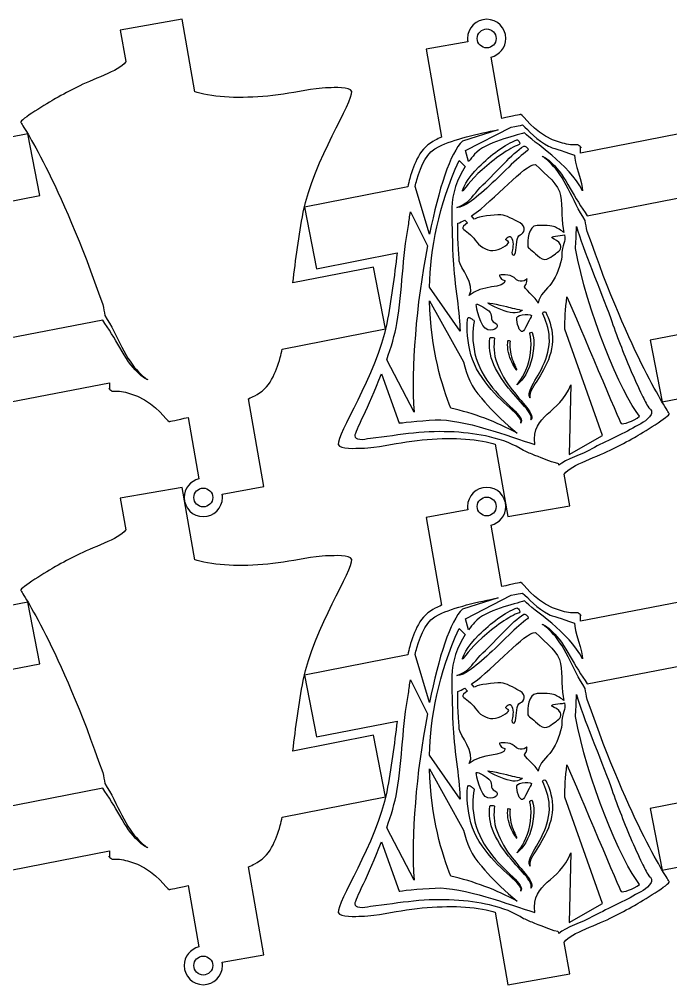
# Model space of a CAD drawing. Extents: x 0 to 3018, y 270 to 1701.
# Drawn here: x 1509 to 2475, y 270 to 1701 of the extents above; entities that cross this region are included whole.
import ezdxf

# ---------------------------------------------------------------- set-up
doc = ezdxf.new("R2010")
doc.units = 0
doc.layers.add('H0106_Printing_Least_6', color=7, linetype='CONTINUOUS')

msp = doc.modelspace()

# ---------------------------------------------------------------- linework, layer by layer
at = {"layer": 'H0106_Printing_Least_6', "color": 7}
for points in [[(1769.263056, 1593.08596), (1750.408056, 1700.644957), (1658.712059, 1684.569958), (1666.895058, 1637.895959)], [(2174.141246, 1667.134758), (2112.018247, 1656.246759), (2134.870247, 1525.879762)], [(2224.532244, 1553.555761), (2208.549245, 1644.739759)], [(2218.902245, 1537.025762), (2166.262246, 1520.124762)], [(2175.169246, 1489.704763), (2170.391246, 1506.022762), (2238.378244, 1540.819761)], [(1385.297265, 1409.327765), (1539.513262, 1439.381764), (1521.703262, 1530.756762), (1375.427266, 1502.251762), (1375.420266, 1507.188762), (1375.481266, 1510.270762), (1375.511266, 1511.027762), (1375.515266, 1511.118762), (1375.515266, 1511.167762)], [(2351.097241, 1409.327765), (2505.312237, 1439.381764), (2487.503238, 1530.756762), (2341.227241, 1502.251762), (2341.220241, 1507.188762), (2341.281241, 1510.270762), (2341.311241, 1511.027762), (2341.315241, 1511.118762), (2341.315241, 1511.167762)], [(2337.431242, 1514.896762), (2337.245242, 1514.881762), (2336.878242, 1514.851762), (2335.394242, 1514.726762)], [(2161.007246, 1491.294763), (2170.296246, 1482.526763)], [(2084.901248, 1452.291764), (1931.756252, 1422.446764), (1949.565251, 1331.067767), (2069.354248, 1354.416766)], [(2117.400247, 1382.054765), (2095.905248, 1452.882764)], [(2088.854248, 1415.408765), (2114.173247, 1364.914766)], [(2169.591246, 1402.977765), (2173.735246, 1398.833765)], [(2183.413245, 1404.334765), (2179.647246, 1409.258765)], [(1898.925053, 1212.00997), (2052.070049, 1241.854969), (2034.261049, 1333.233967), (1914.472052, 1309.885967)], [(2162.512246, 1238.534769), (2117.317247, 1303.926767)], [(2117.298247, 1283.542768), (2167.816246, 1192.85277)], [(1632.729059, 1254.974969), (1478.514063, 1224.920969), (1496.323063, 1133.545972), (1642.599059, 1162.050971), (1642.606059, 1157.113971), (1642.546059, 1154.031971), (1642.515059, 1153.274971), (1642.511059, 1153.183971), (1642.511059, 1153.134971)], [(2598.529035, 1254.974969), (2444.314039, 1224.920969), (2462.123038, 1133.545972), (2608.399035, 1162.050971), (2608.406035, 1157.113971), (2608.346035, 1154.031971), (2608.315035, 1153.274971), (2608.311035, 1153.183971), (2608.311035, 1153.134971)], [(2326.727242, 1159.161771), (2324.509242, 1055.622774), (2373.821241, 1083.964773), (2317.896242, 1241.558769)], [(2094.222248, 1118.428772), (2053.691249, 1195.96577)], [(2045.869249, 1175.424771), (2072.074248, 1102.329772)], [(1646.396059, 1149.404971), (1646.581059, 1149.420971), (1646.949059, 1149.450971), (1648.433059, 1149.575971)], [(1809.685055, 997.166975), (1871.808053, 1008.054975), (1848.956054, 1138.421972)], [(2203.751245, 1128.343772), (2203.753245, 1128.339772)], [(1759.294056, 1110.746972), (1775.277056, 1019.562975)], [(2214.564245, 1071.216773), (2233.418244, 963.656776), (2325.114242, 979.732776), (2316.931242, 1026.405774)], [(2308.896242, 1039.666774), (2308.720242, 1040.673774)], [(1769.263056, 899.435778), (1750.408056, 1006.994775), (1658.712059, 990.919775), (1666.895058, 944.245776)], [(2174.141246, 973.484476), (2112.018247, 962.596476), (2134.870247, 832.229479)], [(2224.532244, 859.905479), (2208.549245, 951.089476)], [(2175.169246, 796.05448), (2170.391246, 812.37248), (2238.378244, 847.169479)], [(1385.297265, 715.676482), (1539.513262, 745.731481), (1521.703262, 837.106479), (1375.427266, 808.60148), (1375.420266, 813.53848), (1375.481266, 816.62048), (1375.511266, 817.37748), (1375.515266, 817.46848), (1375.515266, 817.51748)], [(2218.902245, 843.375479), (2166.262246, 826.475479)], [(2351.097241, 715.676482), (2505.312237, 745.731481), (2487.503238, 837.106479), (2341.227241, 808.60148), (2341.220241, 813.53848), (2341.281241, 816.62048), (2341.311241, 817.37748), (2341.315241, 817.46848), (2341.315241, 817.51748)], [(2337.431242, 821.246479), (2337.245242, 821.231479), (2336.878242, 821.201479), (2335.394242, 821.076479)], [(2161.007246, 797.64448), (2170.296246, 788.87648)], [(2084.901248, 758.641481), (1931.756252, 728.796482), (1949.565251, 637.418484), (2069.354248, 660.766483)], [(2117.400247, 688.404483), (2095.905248, 759.232481)], [(2088.854248, 721.758482), (2114.173247, 671.264483)], [(2183.413245, 710.684482), (2179.647246, 715.608482)], [(2169.591246, 709.327482), (2173.735246, 705.183482)], [(1898.925053, 518.359787), (2052.070049, 548.205786), (2034.261049, 639.583784), (1914.472052, 616.235785)], [(2162.512246, 544.884486), (2117.317247, 610.276485)], [(2117.298247, 589.892485), (2167.816246, 499.202488)], [(1632.729059, 561.324786), (1478.514063, 531.270787), (1496.323063, 439.895789), (1642.599059, 468.399788), (1642.606059, 463.463788), (1642.546059, 460.381788), (1642.515059, 459.624789), (1642.511059, 459.533789), (1642.511059, 459.484789)], [(2598.529035, 561.324786), (2444.314039, 531.270787), (2462.123038, 439.895789), (2608.399035, 468.399788), (2608.406035, 463.463788), (2608.346035, 460.381788), (2608.315035, 459.624789), (2608.311035, 459.533789), (2608.311035, 459.484789)], [(2326.727242, 465.511488), (2324.509242, 361.972491), (2373.821241, 390.31449), (2317.896242, 547.908486)], [(2094.222248, 424.778489), (2053.691249, 502.315487)], [(2045.869249, 481.774488), (2072.074248, 408.67949)], [(1646.396059, 455.754789), (1646.581059, 455.769789), (1646.949059, 455.800789), (1648.433059, 455.925789)], [(1809.685055, 303.516792), (1871.808053, 314.404792), (1848.956054, 444.771789)], [(2203.751245, 434.693489), (2203.753245, 434.689489)], [(1759.294056, 417.09679), (1775.277056, 325.912792)], [(2214.564245, 377.566491), (2233.418244, 270.006493), (2325.114242, 286.082493), (2316.931242, 332.755492)], [(2308.896242, 346.016491), (2308.720242, 347.023491)]]:
    msp.add_lwpolyline(points, dxfattribs=at)
for points in [[(2202.006245, 1686.303758)], [(2250.196244, 1514.934762)], [(2256.839244, 1512.835762)], [(2098.508248, 1462.956763)], [(2311.659242, 1439.536764)], [(2150.156246, 1421.087764)], [(2351.121241, 1386.441765)], [(1632.706059, 1277.859968)], [(2205.193245, 1268.459768)], [(2236.842244, 1266.096768)], [(2267.829243, 1259.671769)], [(2068.824248, 1250.074769)], [(2265.808243, 1234.816769)], [(2239.888244, 1197.12177)], [(2266.409243, 1139.532772)], [(2252.485244, 1107.078772)], [(2268.179243, 1110.756772)], [(2445.725239, 1114.884772)], [(1781.820055, 1005.968975)], [(2202.006245, 992.653475)], [(2250.196244, 821.284479)], [(2256.839244, 819.18548)], [(2098.508248, 769.306481)], [(2311.659242, 745.886481)], [(2150.156246, 727.437482)], [(2351.121241, 692.791483)], [(1632.706059, 584.209785)], [(2205.193245, 574.809486)], [(2236.842244, 572.446486)], [(2267.829243, 566.021486)], [(2068.824248, 556.424486)], [(2265.808243, 541.166486)], [(2239.888244, 503.471487)], [(2266.409243, 445.882489)], [(2268.179243, 417.10649)], [(2445.725239, 421.234489)], [(2252.485244, 413.42849)], [(1781.820055, 312.318792)]]:
    msp.add_lwpolyline(points, close=True, dxfattribs=at)
for points in [[(2202.006245, 1700.664757), (2186.351245, 1700.664757), (2173.660246, 1687.973758), (2173.660246, 1672.318758)], [(2230.353244, 1672.318758), (2230.353244, 1687.973758), (2217.662245, 1700.664757), (2202.006245, 1700.664757)], [(2187.957245, 1672.318758), (2187.957245, 1680.042758), (2194.247245, 1686.303758), (2202.006245, 1686.303758)], [(2202.006245, 1686.303758), (2209.765245, 1686.303758), (2216.055245, 1680.042758), (2216.055245, 1672.318758)], [(2173.660246, 1672.318758), (2173.660246, 1670.546758), (2173.830246, 1668.816758), (2174.141246, 1667.134758)], [(2202.006245, 1658.333759), (2194.247245, 1658.333759), (2187.957245, 1664.594758), (2187.957245, 1672.318758)], [(2216.055245, 1672.318758), (2216.055245, 1664.594758), (2209.765245, 1658.333759), (2202.006245, 1658.333759)], [(2208.549245, 1644.739759), (2221.048244, 1647.693759), (2230.353244, 1658.915759), (2230.353244, 1672.318758)], [(1666.611058, 1637.391959), (1657.411059, 1624.049959), (1614.90006, 1610.98596), (1594.79706, 1600.22896)], [(1666.895058, 1637.895959), (1666.800058, 1637.726959), (1666.712058, 1637.571959), (1666.611058, 1637.391959)], [(1594.79706, 1600.22896), (1584.43406, 1594.89096), (1573.504061, 1589.43596), (1562.449061, 1583.19996)], [(1776.640056, 1591.13896), (1774.109056, 1591.72996), (1771.665056, 1592.39296), (1769.263056, 1593.08596)], [(1885.110053, 1587.78096), (1844.242054, 1583.27196), (1806.729055, 1583.76096), (1776.640056, 1591.13896)], [(1948.927051, 1597.73096), (1926.500052, 1594.64096), (1905.615052, 1589.90096), (1885.110053, 1587.78096)], [(1930.035052, 1414.643965), (1946.002051, 1492.294963), (2004.55405, 1579.478961), (2001.83605, 1593.69496)], [(1968.012051, 1599.12796), (1961.702051, 1599.29096), (1954.596051, 1598.40796), (1948.927051, 1597.73096)], [(2001.83605, 1593.69496), (2000.03905, 1601.42996), (1974.486051, 1599.22996), (1968.012051, 1599.12796)], [(1562.449061, 1583.19996), (1551.731061, 1576.532961), (1509.252062, 1551.560961), (1511.225062, 1547.770961)], [(2252.662244, 1559.662761), (2251.799244, 1559.715761), (2240.507244, 1557.420761), (2224.532244, 1553.555761)], [(2299.665243, 1522.215762), (2269.850243, 1535.325762), (2256.791244, 1558.439761), (2252.662244, 1559.662761)], [(1511.225062, 1547.770961), (1513.349062, 1543.954961), (1567.678061, 1465.303963), (1632.706059, 1277.859968)], [(2131.323247, 1512.322762), (2152.292246, 1522.620762), (2190.203245, 1531.251762), (2218.902245, 1537.025762)], [(2257.960244, 1532.304762), (2243.454244, 1527.769762), (2200.942245, 1519.269762), (2183.939245, 1500.566762)], [(2238.378244, 1540.819761), (2246.175244, 1542.303761), (2252.064244, 1543.409761), (2254.939244, 1544.078761)], [(2254.939244, 1544.078761), (2263.800243, 1536.703762), (2276.567243, 1520.905762), (2293.748243, 1512.515762)], [(2344.058241, 1446.554764), (2324.307242, 1486.221763), (2270.643243, 1518.850762), (2257.960244, 1532.304762)], [(2125.716247, 1521.681762), (2115.982247, 1516.732762), (2106.101247, 1507.926762), (2100.708247, 1497.469763)], [(2166.262246, 1520.124762), (2147.743246, 1503.599762), (2130.485247, 1448.604764), (2117.400247, 1382.054765)], [(2134.870247, 1525.879762), (2131.620247, 1524.494762), (2128.551247, 1523.089762), (2125.716247, 1521.681762)], [(2190.394245, 1482.025763), (2207.434245, 1499.156763), (2230.098244, 1516.057762), (2246.555244, 1522.062762)], [(2246.555244, 1522.062762), (2247.837244, 1522.474762), (2250.474244, 1519.583762), (2250.826244, 1518.077762)], [(2250.826244, 1518.077762), (2251.176244, 1516.574762), (2251.071244, 1515.222762), (2250.196244, 1514.934762)], [(2323.267242, 1515.195762), (2315.120242, 1516.437762), (2307.090242, 1519.042762), (2299.665243, 1522.215762)], [(2098.508248, 1462.956763), (2104.658247, 1484.260763), (2112.989247, 1504.087762), (2131.323247, 1512.322762)], [(2250.196244, 1514.934762), (2235.849244, 1509.766762), (2212.554245, 1493.627763), (2195.466245, 1477.797763)], [(2196.034245, 1455.197764), (2217.219245, 1475.225763), (2239.342244, 1500.959762), (2256.839244, 1512.835762)], [(2262.611243, 1506.014762), (2246.953244, 1495.444763), (2223.662244, 1469.805763), (2202.145245, 1450.637764)], [(2256.839244, 1512.835762), (2258.414244, 1513.627762), (2262.491243, 1510.380762), (2263.009243, 1509.066762)], [(2263.009243, 1509.066762), (2263.520243, 1507.748762), (2263.531243, 1506.461762), (2262.611243, 1506.014762)], [(2293.748243, 1512.515762), (2299.552243, 1509.785762), (2311.292242, 1506.996762), (2331.955242, 1499.272763)], [(2335.394242, 1514.726762), (2331.426242, 1514.419762), (2327.337242, 1514.620762), (2323.267242, 1515.195762)], [(2341.315241, 1511.167762), (2344.771241, 1507.877762), (2336.612242, 1515.710762), (2337.431242, 1514.896762)], [(2100.708247, 1497.469763), (2094.976248, 1487.213763), (2091.127248, 1476.211763), (2088.047248, 1464.982763)], [(2117.317247, 1303.926767), (2118.602247, 1359.848766), (2130.127247, 1423.767764), (2161.007246, 1491.294763)], [(2183.939245, 1500.566762), (2180.978245, 1497.307763), (2178.027246, 1493.657763), (2175.169246, 1489.704763)], [(2298.158243, 1486.021763), (2290.371243, 1494.304763), (2284.037243, 1497.632763), (2284.563243, 1497.912763)], [(2284.563243, 1497.912763), (2284.699243, 1497.878763), (2291.533243, 1494.796763), (2299.786243, 1486.547763)], [(2331.955242, 1499.272763), (2331.815242, 1490.974763), (2344.527241, 1454.875764), (2344.058241, 1446.554764)], [(2170.296246, 1482.526763), (2158.970246, 1464.698763), (2150.156246, 1442.334764), (2150.156246, 1421.087764)], [(2166.264246, 1446.171764), (2164.961246, 1446.099764), (2172.772246, 1465.219763), (2190.394245, 1482.025763)], [(2195.466245, 1477.797763), (2177.583246, 1462.214763), (2166.599246, 1446.304764), (2166.264246, 1446.171764)], [(2179.647246, 1409.258765), (2214.753245, 1433.631764), (2257.361244, 1485.638763), (2274.250243, 1485.638763)], [(2274.250243, 1485.638763), (2291.253243, 1469.392763), (2309.017242, 1455.785764), (2311.659242, 1439.536764)], [(2322.862242, 1449.387764), (2314.900242, 1464.739763), (2306.135242, 1477.937763), (2298.158243, 1486.021763)], [(2299.786243, 1486.547763), (2308.222242, 1478.513763), (2317.406242, 1465.319763), (2325.683242, 1450.129764)], [(2088.047248, 1464.982763), (2086.904248, 1460.787763), (2085.863248, 1456.558764), (2084.901248, 1452.291764)], [(2095.905248, 1452.882764), (2096.721248, 1456.270764), (2097.573248, 1459.640764), (2098.508248, 1462.956763)], [(2171.203246, 1428.508764), (2178.992246, 1433.903764), (2185.615245, 1445.104764), (2196.034245, 1455.197764)], [(2202.145245, 1450.637764), (2191.416245, 1440.888764), (2181.122245, 1432.377764), (2172.797246, 1427.258764)], [(2347.793241, 1402.707765), (2338.302242, 1417.413765), (2330.847242, 1434.412764), (2322.862242, 1449.387764)], [(2325.683242, 1450.129764), (2333.227242, 1436.615764), (2342.369241, 1422.359764), (2351.097241, 1409.327765)], [(2311.659242, 1439.536764), (2314.305242, 1423.298764), (2312.416242, 1399.511765), (2316.566242, 1384.772765)], [(2150.156246, 1421.087764), (2150.156246, 1400.684765), (2150.698246, 1381.103765), (2151.784246, 1349.941766)], [(2157.874246, 1421.780764), (2157.647246, 1422.086764), (2163.487246, 1422.780764), (2171.203246, 1428.508764)], [(2172.797246, 1427.258764), (2164.562246, 1421.787764), (2157.961246, 1421.348764), (2157.874246, 1421.780764)], [(1914.472052, 1309.885967), (1919.213052, 1344.568966), (1922.921052, 1380.051965), (1930.035052, 1414.643965)], [(2086.060248, 1395.225765), (2086.942248, 1402.009765), (2087.862248, 1408.741765), (2088.854248, 1415.408765)], [(2159.000246, 1398.348765), (2162.370246, 1399.387765), (2165.916246, 1400.969765), (2169.591246, 1402.977765)], [(2187.996245, 1406.345765), (2186.756245, 1405.890765), (2185.165245, 1405.191765), (2183.413245, 1404.334765)], [(2226.450244, 1410.445765), (2219.648245, 1411.860765), (2195.592245, 1409.127765), (2187.996245, 1406.345765)], [(2251.388244, 1398.822765), (2247.680244, 1400.904765), (2233.251244, 1409.025765), (2226.450244, 1410.445765)], [(2351.121241, 1386.441765), (2349.777241, 1392.090765), (2348.688241, 1397.534765), (2347.793241, 1402.707765)], [(2068.824248, 1250.074769), (2077.121248, 1299.129768), (2077.117248, 1348.339766), (2086.060248, 1395.225765)], [(2161.266246, 1342.426766), (2160.511246, 1351.118766), (2158.624246, 1382.860765), (2159.000246, 1398.348765)], [(2173.735246, 1398.833765), (2168.882246, 1395.630765), (2165.232246, 1392.309765), (2166.652246, 1390.606765)], [(2166.652246, 1390.606765), (2169.486246, 1387.202765), (2180.255245, 1381.073765), (2184.885245, 1373.599766)], [(2251.388244, 1381.103765), (2257.677244, 1383.382765), (2262.010243, 1392.870765), (2251.388244, 1398.822765)], [(2276.612243, 1395.138765), (2262.898243, 1394.286765), (2263.009243, 1372.842766), (2263.009243, 1363.396766)], [(2302.970242, 1393.154765), (2299.570243, 1394.858765), (2285.142243, 1395.668765), (2276.612243, 1395.138765)], [(2316.566242, 1384.772765), (2312.905242, 1387.683765), (2305.613242, 1391.832765), (2302.970242, 1393.154765)], [(2333.755242, 1360.924766), (2334.085242, 1369.136766), (2334.747242, 1380.823765), (2335.342242, 1393.552765)], [(2335.342242, 1393.552765), (2344.667241, 1359.133766), (2370.626241, 1300.481767), (2385.80424, 1257.434769)], [(2184.885245, 1373.599766), (2190.269245, 1364.907766), (2201.512245, 1357.729766), (2211.147245, 1358.012766)], [(2234.667244, 1369.915766), (2234.667244, 1372.467766), (2228.718244, 1373.031766), (2230.417244, 1375.019766)], [(2230.417244, 1375.019766), (2232.119244, 1377.003766), (2236.085244, 1382.103765), (2239.487244, 1375.867766)], [(2239.487244, 1375.867766), (2242.888244, 1369.632766), (2240.055244, 1359.148766), (2239.203244, 1355.180766)], [(2244.825244, 1355.006766), (2246.070244, 1363.778766), (2246.273244, 1379.248766), (2251.388244, 1381.103765)], [(2299.570243, 1376.151766), (2297.015243, 1378.135766), (2299.287243, 1378.699766), (2304.102242, 1379.411766)], [(2311.470242, 1366.516766), (2308.657242, 1372.392766), (2302.119242, 1374.167766), (2299.570243, 1376.151766)], [(2304.102242, 1379.411766), (2307.673242, 1379.941766), (2314.552242, 1380.149765), (2317.417242, 1381.201765)], [(2317.417242, 1381.201765), (2319.541242, 1369.976766), (2313.662242, 1368.867766), (2313.170242, 1349.229766)], [(2472.601238, 1116.531772), (2470.477238, 1120.347772), (2416.14824, 1198.99777), (2351.121241, 1386.441765)], [(2114.173247, 1364.914766), (2097.077248, 1276.837768), (2090.020248, 1183.85377), (2094.222248, 1118.428772)], [(2211.147245, 1358.012766), (2220.782244, 1358.296766), (2234.667244, 1367.364766), (2234.667244, 1369.915766)], [(2263.009243, 1363.396766), (2265.748243, 1360.375766), (2271.227243, 1355.748766), (2280.864243, 1347.809766)], [(2303.818242, 1353.193766), (2308.070242, 1356.029766), (2314.287242, 1360.636766), (2311.470242, 1366.516766)], [(2428.798239, 1112.366772), (2401.56924, 1144.418771), (2350.066241, 1270.424768), (2333.755242, 1360.924766)], [(2069.354248, 1354.416766), (2064.614248, 1319.732767), (2060.905248, 1284.250768), (2053.791249, 1249.657769)], [(2151.784246, 1349.941766), (2152.909246, 1317.646767), (2161.834246, 1268.739768), (2162.400246, 1242.668769)], [(2239.203244, 1355.180766), (2238.353244, 1351.209766), (2243.877244, 1348.339766), (2244.825244, 1355.006766)], [(2280.864243, 1347.809766), (2290.499243, 1339.874767), (2299.570243, 1350.361766), (2303.818242, 1353.193766)], [(2313.170242, 1349.229766), (2312.890242, 1337.894767), (2304.939242, 1319.471767), (2298.143243, 1309.832767)], [(2176.194246, 1291.413768), (2186.019245, 1307.284767), (2162.024246, 1333.733767), (2161.266246, 1342.426766)], [(2220.971244, 1321.644767), (2220.971244, 1321.644767), (2220.216244, 1315.973767), (2229.283244, 1312.952767)], [(2242.510244, 1317.866767), (2236.842244, 1323.533767), (2220.971244, 1321.644767), (2220.971244, 1321.644767)], [(2254.600244, 1312.573767), (2250.067244, 1312.198767), (2248.178244, 1312.198767), (2242.510244, 1317.866767)], [(2261.783243, 1316.351767), (2261.783243, 1316.351767), (2259.136244, 1312.952767), (2254.600244, 1312.573767)], [(2258.381244, 1305.769767), (2261.783243, 1308.037767), (2261.783243, 1316.351767), (2261.783243, 1316.351767)], [(2229.283244, 1312.952767), (2229.096244, 1301.457767), (2193.387245, 1307.663767), (2176.194246, 1291.413768)], [(2278.407243, 1280.078768), (2275.762243, 1287.260768), (2254.979244, 1303.505767), (2258.381244, 1305.769767)], [(2298.143243, 1309.832767), (2291.351243, 1300.200767), (2279.637243, 1291.981768), (2278.407243, 1280.078768)], [(2317.896242, 1241.558769), (2317.714242, 1254.377769), (2318.971242, 1271.467768), (2320.758242, 1289.261768)], [(2320.758242, 1289.261768), (2339.351242, 1247.835769), (2399.75224, 1102.455772), (2401.59224, 1101.534772)], [(1632.706059, 1277.859968), (1634.049059, 1272.210968), (1635.138059, 1266.767968), (1636.033059, 1261.593968)], [(2148.659246, 1124.269772), (2136.358247, 1155.371771), (2118.775247, 1211.91177), (2117.298247, 1283.542768)], [(2186.348245, 1277.386768), (2186.199245, 1281.085768), (2198.394245, 1273.558768), (2205.193245, 1268.459768)], [(2203.639245, 1240.401769), (2192.166245, 1243.236769), (2186.432245, 1275.323768), (2186.348245, 1277.386768)], [(2203.777245, 1280.078768), (2201.466245, 1281.990768), (2228.905244, 1275.732768), (2234.385244, 1274.221768)], [(2236.842244, 1266.096768), (2225.884244, 1268.739768), (2208.724245, 1275.989768), (2203.777245, 1280.078768)], [(2234.385244, 1274.221768), (2239.864244, 1272.710768), (2255.168244, 1269.306768), (2255.168244, 1269.306768)], [(1636.033059, 1261.593968), (1645.524059, 1246.888969), (1652.979059, 1229.889969), (1660.965058, 1214.91497)], [(2173.724246, 1255.446769), (2174.409246, 1262.822768), (2180.397245, 1255.683769), (2181.599245, 1255.446769)], [(2205.193245, 1268.459768), (2211.997245, 1263.359768), (2205.479245, 1254.288769), (2213.981245, 1250.884769)], [(2255.168244, 1269.306768), (2255.168244, 1269.306768), (2247.799244, 1263.450768), (2236.842244, 1266.096768)], [(2246.713244, 1258.539769), (2247.280244, 1263.359768), (2272.220243, 1266.051768), (2267.829243, 1259.671769)], [(2267.829243, 1259.671769), (2264.434243, 1254.750769), (2258.190244, 1238.984769), (2255.168244, 1237.853769)], [(2284.988243, 1264.136768), (2284.367243, 1265.412768), (2285.208243, 1266.277768), (2286.444243, 1266.932768)], [(2294.818243, 1229.040769), (2294.221243, 1243.191769), (2289.353243, 1255.602769), (2284.988243, 1264.136768)], [(2286.444243, 1266.932768), (2287.681243, 1267.587768), (2288.938243, 1267.602768), (2289.509243, 1266.434768)], [(2289.509243, 1266.434768), (2294.075243, 1257.513769), (2299.056243, 1244.379769), (2299.456243, 1229.441769)], [(1658.144059, 1214.17197), (1650.599059, 1227.686969), (1641.457059, 1241.942969), (1632.729059, 1254.974969)], [(2053.791249, 1249.657769), (2037.824249, 1172.007771), (1979.272251, 1084.823773), (1981.99025, 1070.607773)], [(2053.691249, 1195.96577), (2060.394248, 1214.57377), (2065.981248, 1233.260769), (2068.824248, 1250.074769)], [(2178.699246, 1203.34477), (2173.673246, 1222.142769), (2171.428246, 1242.624769), (2173.724246, 1255.446769)], [(2183.403245, 1252.710769), (2181.184245, 1240.272769), (2180.104245, 1222.880769), (2184.621245, 1204.85577)], [(2181.599245, 1255.446769), (2182.797245, 1255.218769), (2183.653245, 1254.313769), (2183.403245, 1252.710769)], [(2213.981245, 1250.884769), (2222.484244, 1247.484769), (2215.113245, 1237.569769), (2203.639245, 1240.401769)], [(2255.168244, 1237.853769), (2250.799244, 1236.209769), (2245.824244, 1250.987769), (2246.713244, 1258.539769)], [(2385.80424, 1257.434769), (2394.57224, 1232.446769), (2404.45724, 1206.61877), (2415.33924, 1181.12377)], [(2162.400246, 1242.668769), (2162.429246, 1241.351769), (2162.467246, 1239.962769), (2162.512246, 1238.534769)], [(2262.435243, 1186.55077), (2268.072243, 1202.81377), (2269.468243, 1224.357769), (2265.808243, 1234.816769)], [(2269.640243, 1236.382769), (2273.894243, 1223.737769), (2271.603243, 1202.59177), (2265.254243, 1185.90077)], [(2265.808243, 1234.816769), (2265.539243, 1235.521769), (2266.298243, 1236.129769), (2267.319243, 1236.641769)], [(2267.319243, 1236.641769), (2268.337243, 1237.165769), (2269.312243, 1237.219769), (2269.640243, 1236.382769)], [(2212.616245, 1188.57377), (2206.418245, 1202.61177), (2204.911245, 1217.27677), (2206.520245, 1227.640769)], [(2206.520245, 1227.640769), (2206.703245, 1229.186769), (2207.521245, 1229.450769), (2208.475245, 1229.292769)], [(2208.475245, 1229.292769), (2209.428245, 1229.137769), (2213.890245, 1229.238769), (2213.746245, 1227.977769)], [(2213.746245, 1227.977769), (2212.236245, 1218.15777), (2211.725245, 1204.24977), (2217.459245, 1190.67277)], [(2237.741244, 1196.08377), (2233.534244, 1205.09477), (2232.192244, 1217.28177), (2233.478244, 1224.068769)], [(2233.478244, 1224.068769), (2233.524244, 1224.575769), (2234.296244, 1224.595769), (2235.234244, 1224.458769)], [(2235.234244, 1224.458769), (2236.173244, 1224.321769), (2236.918244, 1224.027769), (2236.879244, 1223.617769)], [(2236.879244, 1223.617769), (2235.694244, 1217.22077), (2236.472244, 1206.13777), (2239.888244, 1197.12177)], [(2285.437243, 1186.96077), (2291.606243, 1199.75177), (2295.663243, 1214.90977), (2294.818243, 1229.040769)], [(2299.456243, 1229.441769), (2300.092242, 1214.51377), (2295.522243, 1198.75477), (2288.855243, 1185.93877)], [(1684.040058, 1177.754971), (1675.605058, 1185.78897), (1666.420058, 1198.98297), (1658.144059, 1214.17197)], [(1660.965058, 1214.91497), (1668.926058, 1199.56197), (1677.691058, 1186.36397), (1685.668058, 1178.280971)], [(1895.779053, 1199.31997), (1896.922053, 1203.51497), (1897.964053, 1207.74397), (1898.925053, 1212.00997)], [(2208.855245, 1152.102771), (2196.458245, 1166.440771), (2183.456245, 1184.49077), (2178.699246, 1203.34477)], [(2184.621245, 1204.85577), (2188.889245, 1186.78577), (2198.988245, 1168.978771), (2210.743245, 1154.645771)], [(1883.119053, 1166.831971), (1888.851053, 1177.088971), (1892.699053, 1188.09097), (1895.779053, 1199.31997)], [(2167.816246, 1192.85277), (2172.092246, 1173.903771), (2179.754246, 1154.568771), (2193.576245, 1140.076771)], [(2238.079244, 1149.697771), (2228.391244, 1161.082771), (2218.631245, 1174.452771), (2212.616245, 1188.57377)], [(2217.459245, 1190.67277), (2223.026244, 1177.038771), (2230.299244, 1163.163771), (2239.576244, 1151.706771)], [(2246.450244, 1180.59977), (2246.123244, 1180.25977), (2241.735244, 1187.02777), (2237.741244, 1196.08377)], [(2239.888244, 1197.12177), (2243.150244, 1188.12077), (2246.799244, 1180.88277), (2246.450244, 1180.59977)], [(1699.264058, 1166.389971), (1699.127058, 1166.423971), (1692.293058, 1169.504971), (1684.040058, 1177.754971)], [(1685.668058, 1178.280971), (1693.456058, 1169.996971), (1699.790058, 1166.668971), (1699.264058, 1166.389971)], [(2006.87425, 1083.634773), (2006.77325, 1090.877773), (2026.962249, 1124.298772), (2045.869249, 1175.424771)], [(2247.102244, 1159.165771), (2246.287244, 1159.466771), (2257.152244, 1169.745771), (2262.435243, 1186.55077)], [(2265.254243, 1185.90077), (2259.124244, 1168.860771), (2247.319244, 1158.924771), (2247.102244, 1159.165771)], [(2267.870243, 1154.405771), (2271.888243, 1163.194771), (2279.415243, 1174.050771), (2285.437243, 1186.96077)], [(2288.855243, 1185.93877), (2282.339243, 1172.966771), (2274.401243, 1162.417771), (2269.855243, 1154.127771)], [(2415.33924, 1181.12377), (2420.775239, 1168.376771), (2426.465239, 1155.712771), (2432.542239, 1143.336771)], [(1858.110054, 1142.620971), (1867.844053, 1147.568971), (1877.726053, 1156.375971), (1883.119053, 1166.831971)], [(2273.264243, 1070.607773), (2268.827243, 1117.019772), (2309.497242, 1114.434772), (2326.727242, 1159.161771)], [(1642.511059, 1153.134971), (1639.055059, 1156.424971), (1647.214059, 1148.590971), (1646.396059, 1149.404971)], [(1648.433059, 1149.575971), (1652.401059, 1149.882971), (1656.489059, 1149.681971), (1660.560058, 1149.105971)], [(1660.560058, 1149.105971), (1668.707058, 1147.863971), (1676.737058, 1145.259971), (1684.161058, 1142.086971)], [(2243.509244, 1118.110772), (2234.600244, 1126.609772), (2221.235244, 1137.646772), (2208.855245, 1152.102771)], [(2210.743245, 1154.645771), (2222.446244, 1140.195771), (2235.341244, 1128.859772), (2244.090244, 1119.885772)], [(2263.155243, 1120.739772), (2257.333244, 1128.546772), (2247.740244, 1138.255772), (2238.079244, 1149.697771)], [(2239.576244, 1151.706771), (2248.842244, 1140.196771), (2258.123244, 1130.241772), (2263.837243, 1122.044772)], [(2266.409243, 1139.532772), (2265.949243, 1138.749772), (2262.953243, 1145.554771), (2267.870243, 1154.405771)], [(2269.855243, 1154.127771), (2264.595243, 1145.837771), (2266.279243, 1139.649772), (2266.409243, 1139.532772)], [(1684.161058, 1142.086971), (1713.976057, 1128.975972), (1727.035057, 1105.862972), (1731.164057, 1104.639972)], [(1848.956054, 1138.421972), (1852.206054, 1139.807972), (1855.275054, 1141.211971), (1858.110054, 1142.620971)], [(2193.576245, 1140.076771), (2193.576245, 1140.076771), (2197.339245, 1135.411772), (2203.751245, 1128.343772)], [(2432.542239, 1143.336771), (2435.597239, 1137.153772), (2438.709239, 1131.027772), (2442.147239, 1125.057772)], [(2247.356244, 1087.481773), (2216.328245, 1103.908772), (2182.513245, 1117.174772), (2148.659246, 1124.269772)], [(2203.753245, 1128.339772), (2213.483245, 1117.617772), (2229.312244, 1101.360772), (2247.356244, 1087.481773)], [(2252.485244, 1107.078772), (2251.373244, 1110.147772), (2247.915244, 1113.853772), (2243.509244, 1118.110772)], [(2244.090244, 1119.885772), (2248.441244, 1115.390772), (2251.821244, 1111.370772), (2253.112244, 1107.892772)], [(2268.179243, 1110.756772), (2267.911243, 1113.337772), (2266.045243, 1116.853772), (2263.155243, 1120.739772)], [(2263.837243, 1122.044772), (2266.698243, 1117.984772), (2268.574243, 1114.185772), (2268.800243, 1111.256772)], [(2421.377239, 1081.101773), (2432.095239, 1087.769773), (2474.574238, 1112.741772), (2472.601238, 1116.531772)], [(2442.147239, 1125.057772), (2443.745239, 1122.198772), (2444.070239, 1124.322772), (2445.589239, 1121.971772)], [(2445.589239, 1121.971772), (2446.827239, 1119.711772), (2446.868239, 1117.375772), (2445.725239, 1114.884772)], [(1731.164057, 1104.639972), (1732.027057, 1104.586972), (1743.319056, 1106.880972), (1759.294056, 1110.746972)], [(2072.074248, 1102.329772), (2072.074248, 1102.329772), (2102.118247, 1105.764772), (2125.837247, 1106.927772)], [(2125.837247, 1106.927772), (2166.953246, 1108.945772), (2235.432244, 1082.445773), (2273.264243, 1070.607773)], [(2252.465244, 1102.330772), (2252.064244, 1102.310772), (2253.603244, 1103.963772), (2252.485244, 1107.078772)], [(2253.112244, 1107.892772), (2254.488244, 1104.206772), (2252.379244, 1102.274772), (2252.465244, 1102.330772)], [(2267.630243, 1106.927772), (2267.321243, 1106.941772), (2268.422243, 1108.165772), (2268.179243, 1110.756772)], [(2268.800243, 1111.256772), (2269.038243, 1108.280772), (2267.598243, 1106.946772), (2267.630243, 1106.927772)], [(2401.59224, 1101.534772), (2403.85924, 1100.399772), (2419.16224, 1104.435772), (2428.798239, 1112.366772)], [(2445.725239, 1114.884772), (2440.088239, 1104.809772), (2429.343239, 1101.046772), (2418.89424, 1094.841773)], [(2093.694248, 1087.481773), (2073.078248, 1085.535773), (2051.567249, 1081.851773), (2029.565249, 1079.341773)], [(2205.922245, 1081.840773), (2174.903246, 1089.404773), (2134.883247, 1091.691773), (2093.694248, 1087.481773)], [(2418.89424, 1094.841773), (2407.93324, 1088.708773), (2396.94224, 1083.683773), (2386.47424, 1078.341773)], [(2013.99525, 1077.841773), (2009.36725, 1079.030773), (2007.05025, 1078.622773), (2006.87425, 1083.634773)], [(2029.565249, 1079.341773), (2024.232249, 1078.883773), (2018.20725, 1076.705773), (2013.99525, 1077.841773)], [(2034.899249, 1066.571773), (2057.326249, 1069.660773), (2078.211248, 1074.400773), (2098.716248, 1076.520773)], [(2098.716248, 1076.520773), (2139.584247, 1081.030773), (2177.098246, 1080.541773), (2207.186245, 1073.162773)], [(2256.803244, 1061.416773), (2243.155244, 1070.692773), (2226.019244, 1077.187773), (2205.922245, 1081.840773)], [(2207.186245, 1073.162773), (2209.718245, 1072.571773), (2212.161245, 1071.909773), (2214.564245, 1071.216773)], [(2386.47424, 1078.341773), (2376.002241, 1072.999773), (2363.413241, 1067.756773), (2354.277241, 1062.206773)], [(2389.02924, 1064.072773), (2399.39224, 1069.410773), (2410.32224, 1074.866773), (2421.377239, 1081.101773)], [(1981.99025, 1070.607773), (1983.78725, 1062.872773), (2009.34025, 1065.072773), (2015.81425, 1065.174773)], [(2015.81425, 1065.174773), (2022.124249, 1065.011773), (2029.230249, 1065.893773), (2034.899249, 1066.571773)], [(2273.367243, 1054.476774), (2267.788243, 1056.664774), (2262.276243, 1058.997774), (2256.803244, 1061.416773)], [(2354.277241, 1062.206773), (2346.606241, 1057.331774), (2318.479242, 1048.180774), (2308.896242, 1039.666774)], [(2317.215242, 1026.910774), (2326.415242, 1040.252774), (2368.926241, 1053.316774), (2389.02924, 1064.072773)], [(2307.300242, 1042.228774), (2292.763243, 1046.310774), (2287.506243, 1048.934774), (2273.367243, 1054.476774)], [(2308.720242, 1040.673774), (2308.588242, 1041.423774), (2308.033242, 1042.022774), (2307.300242, 1042.228774)], [(1775.277056, 1019.562975), (1762.778056, 1016.607975), (1753.474056, 1005.385975), (1753.474056, 991.983975)], [(2316.931242, 1026.405774), (2317.026242, 1026.575774), (2317.115242, 1026.729774), (2317.215242, 1026.910774)], [(1767.771056, 991.983975), (1767.771056, 999.707975), (1774.061056, 1005.968975), (1781.820055, 1005.968975)], [(1781.820055, 1005.968975), (1789.579055, 1005.968975), (1795.869055, 999.707975), (1795.869055, 991.983975)], [(2202.006245, 1007.014475), (2186.351245, 1007.014475), (2173.660246, 994.323475), (2173.660246, 978.668476)], [(2230.353244, 978.668476), (2230.353244, 994.323475), (2217.662245, 1007.014475), (2202.006245, 1007.014475)], [(1753.474056, 991.983975), (1753.474056, 976.327976), (1766.165056, 963.636976), (1781.820055, 963.636976)], [(1781.820055, 977.998976), (1774.061056, 977.998976), (1767.771056, 984.259975), (1767.771056, 991.983975)], [(1795.869055, 991.983975), (1795.869055, 984.259975), (1789.579055, 977.998976), (1781.820055, 977.998976)], [(1781.820055, 963.636976), (1797.475055, 963.636976), (1810.166055, 976.327976), (1810.166055, 991.983975)], [(1810.166055, 991.983975), (1810.166055, 993.754975), (1809.996055, 995.485975), (1809.685055, 997.166975)], [(2187.957245, 978.668476), (2187.957245, 986.392475), (2194.247245, 992.653475), (2202.006245, 992.653475)], [(2202.006245, 992.653475), (2209.765245, 992.653475), (2216.055245, 986.392475), (2216.055245, 978.668476)], [(2173.660246, 978.668476), (2173.660246, 976.896476), (2173.830246, 975.166476), (2174.141246, 973.484476)], [(2202.006245, 964.683476), (2194.247245, 964.683476), (2187.957245, 970.944476), (2187.957245, 978.668476)], [(2216.055245, 978.668476), (2216.055245, 970.944476), (2209.765245, 964.683476), (2202.006245, 964.683476)], [(2208.549245, 951.089476), (2221.048244, 954.043476), (2230.353244, 965.265476), (2230.353244, 978.668476)], [(1666.611058, 943.741776), (1657.411059, 930.399777), (1614.90006, 917.335777), (1594.79706, 906.578777)], [(1666.895058, 944.245776), (1666.800058, 944.076776), (1666.712058, 943.921776), (1666.611058, 943.741776)], [(1594.79706, 906.578777), (1584.43406, 901.240777), (1573.504061, 895.785778), (1562.449061, 889.549778)], [(1948.927051, 904.080777), (1926.500052, 900.990777), (1905.615052, 896.250778), (1885.110053, 894.130778)], [(1968.012051, 905.477777), (1961.702051, 905.640777), (1954.596051, 904.757777), (1948.927051, 904.080777)], [(2001.83605, 900.044777), (2000.03905, 907.779777), (1974.486051, 905.579777), (1968.012051, 905.477777)], [(1562.449061, 889.549778), (1551.731061, 882.882778), (1509.252062, 857.910779), (1511.225062, 854.120779)], [(1776.640056, 897.488778), (1774.109056, 898.079778), (1771.665056, 898.742778), (1769.263056, 899.435778)], [(1885.110053, 894.130778), (1844.242054, 889.621778), (1806.729055, 890.110778), (1776.640056, 897.488778)], [(1930.035052, 720.993782), (1946.002051, 798.64478), (2004.55405, 885.828778), (2001.83605, 900.044777)], [(2252.662244, 866.012478), (2251.799244, 866.065478), (2240.507244, 863.770478), (2224.532244, 859.905479)], [(2299.665243, 828.565479), (2269.850243, 841.675479), (2256.791244, 864.789478), (2252.662244, 866.012478)], [(1511.225062, 854.120779), (1513.349062, 850.304779), (1567.678061, 771.653781), (1632.706059, 584.209785)], [(2238.378244, 847.169479), (2246.175244, 848.653479), (2252.064244, 849.759479), (2254.939244, 850.428479)], [(2254.939244, 850.428479), (2263.800243, 843.053479), (2276.567243, 827.255479), (2293.748243, 818.86548)], [(2134.870247, 832.229479), (2131.620247, 830.844479), (2128.551247, 829.439479), (2125.716247, 828.031479)], [(2131.323247, 818.67248), (2152.292246, 828.970479), (2190.203245, 837.601479), (2218.902245, 843.375479)], [(2257.960244, 838.654479), (2243.454244, 834.118479), (2200.942245, 825.619479), (2183.939245, 806.91648)], [(2344.058241, 752.904481), (2324.307242, 792.57148), (2270.643243, 825.200479), (2257.960244, 838.654479)], [(2098.508248, 769.306481), (2104.658247, 790.61048), (2112.989247, 810.43748), (2131.323247, 818.67248)], [(2125.716247, 828.031479), (2115.982247, 823.082479), (2106.101247, 814.27648), (2100.708247, 803.81948)], [(2166.262246, 826.475479), (2147.743246, 809.94948), (2130.485247, 754.954481), (2117.400247, 688.404483)], [(2190.394245, 788.37548), (2207.434245, 805.50648), (2230.098244, 822.407479), (2246.555244, 828.412479)], [(2250.196244, 821.284479), (2235.849244, 816.11648), (2212.554245, 799.97748), (2195.466245, 784.14748)], [(2196.034245, 761.547481), (2217.219245, 781.57548), (2239.342244, 807.30948), (2256.839244, 819.18548)], [(2246.555244, 828.412479), (2247.837244, 828.824479), (2250.474244, 825.933479), (2250.826244, 824.427479)], [(2250.826244, 824.427479), (2251.176244, 822.924479), (2251.071244, 821.572479), (2250.196244, 821.284479)], [(2256.839244, 819.18548), (2258.414244, 819.97748), (2262.491243, 816.73048), (2263.009243, 815.41648)], [(2293.748243, 818.86548), (2299.552243, 816.13548), (2311.292242, 813.34648), (2331.955242, 805.62248)], [(2323.267242, 821.545479), (2315.120242, 822.787479), (2307.090242, 825.392479), (2299.665243, 828.565479)], [(2335.394242, 821.076479), (2331.426242, 820.769479), (2327.337242, 820.970479), (2323.267242, 821.545479)], [(2341.315241, 817.51748), (2344.771241, 814.22748), (2336.612242, 822.060479), (2337.431242, 821.246479)], [(2100.708247, 803.81948), (2094.976248, 793.56348), (2091.127248, 782.56148), (2088.047248, 771.332481)], [(2183.939245, 806.91648), (2180.978245, 803.65748), (2178.027246, 800.00748), (2175.169246, 796.05448)], [(2262.611243, 812.36448), (2246.953244, 801.79448), (2223.662244, 776.155481), (2202.145245, 756.987481)], [(2263.009243, 815.41648), (2263.520243, 814.09848), (2263.531243, 812.81148), (2262.611243, 812.36448)], [(2298.158243, 792.37148), (2290.371243, 800.65448), (2284.037243, 803.98248), (2284.563243, 804.26248)], [(2284.563243, 804.26248), (2284.699243, 804.22848), (2291.533243, 801.14648), (2299.786243, 792.89748)], [(2331.955242, 805.62248), (2331.815242, 797.32448), (2344.527241, 761.225481), (2344.058241, 752.904481)], [(2117.317247, 610.276485), (2118.602247, 666.199483), (2130.127247, 730.117482), (2161.007246, 797.64448)], [(2170.296246, 788.87648), (2158.970246, 771.048481), (2150.156246, 748.684481), (2150.156246, 727.437482)], [(2166.264246, 752.522481), (2164.961246, 752.449481), (2172.772246, 771.569481), (2190.394245, 788.37548)], [(2179.647246, 715.608482), (2214.753245, 739.981482), (2257.361244, 791.98848), (2274.250243, 791.98848)], [(2274.250243, 791.98848), (2291.253243, 775.742481), (2309.017242, 762.135481), (2311.659242, 745.886481)], [(2322.862242, 755.737481), (2314.900242, 771.089481), (2306.135242, 784.28748), (2298.158243, 792.37148)], [(2299.786243, 792.89748), (2308.222242, 784.86348), (2317.406242, 771.669481), (2325.683242, 756.479481)], [(2195.466245, 784.14748), (2177.583246, 768.564481), (2166.599246, 752.654481), (2166.264246, 752.522481)], [(2088.047248, 771.332481), (2086.904248, 767.137481), (2085.863248, 762.908481), (2084.901248, 758.641481)], [(2095.905248, 759.232481), (2096.721248, 762.620481), (2097.573248, 765.990481), (2098.508248, 769.306481)], [(2171.203246, 734.858482), (2178.992246, 740.253481), (2185.615245, 751.454481), (2196.034245, 761.547481)], [(2202.145245, 756.987481), (2191.416245, 747.238481), (2181.122245, 738.727482), (2172.797246, 733.608482)], [(2311.659242, 745.886481), (2314.305242, 729.648482), (2312.416242, 705.861482), (2316.566242, 691.122483)], [(2347.793241, 709.057482), (2338.302242, 723.763482), (2330.847242, 740.762481), (2322.862242, 755.737481)], [(2325.683242, 756.479481), (2333.227242, 742.965481), (2342.369241, 728.709482), (2351.097241, 715.676482)], [(2157.874246, 728.130482), (2157.647246, 728.436482), (2163.487246, 729.129482), (2171.203246, 734.858482)], [(2172.797246, 733.608482), (2164.562246, 728.137482), (2157.961246, 727.698482), (2157.874246, 728.130482)], [(1914.472052, 616.235785), (1919.213052, 650.918784), (1922.921052, 686.401783), (1930.035052, 720.993782)], [(2086.060248, 701.575482), (2086.942248, 708.359482), (2087.862248, 715.091482), (2088.854248, 721.758482)], [(2150.156246, 727.437482), (2150.156246, 707.034482), (2150.698246, 687.453483), (2151.784246, 656.291484)], [(2226.450244, 716.795482), (2219.648245, 718.210482), (2195.592245, 715.477482), (2187.996245, 712.695482)], [(2251.388244, 705.172482), (2247.680244, 707.254482), (2233.251244, 715.375482), (2226.450244, 716.795482)], [(2068.824248, 556.424486), (2077.121248, 605.479485), (2077.117248, 654.689484), (2086.060248, 701.575482)], [(2161.266246, 648.776484), (2160.511246, 657.468484), (2158.624246, 689.210483), (2159.000246, 704.698482)], [(2159.000246, 704.698482), (2162.370246, 705.737482), (2165.916246, 707.319482), (2169.591246, 709.327482)], [(2173.735246, 705.183482), (2168.882246, 701.980482), (2165.232246, 698.659483), (2166.652246, 696.956483)], [(2187.996245, 712.695482), (2186.756245, 712.241482), (2185.165245, 711.541482), (2183.413245, 710.684482)], [(2251.388244, 687.453483), (2257.677244, 689.732483), (2262.010243, 699.220483), (2251.388244, 705.172482)], [(2276.612243, 701.488482), (2262.898243, 700.636482), (2263.009243, 679.192483), (2263.009243, 669.746483)], [(2302.970242, 699.504483), (2299.570243, 701.208482), (2285.142243, 702.018482), (2276.612243, 701.488482)], [(2351.121241, 692.791483), (2349.777241, 698.440483), (2348.688241, 703.884482), (2347.793241, 709.057482)], [(2166.652246, 696.956483), (2169.486246, 693.552483), (2180.255245, 687.423483), (2184.885245, 679.949483)], [(2230.417244, 681.369483), (2232.119244, 683.353483), (2236.085244, 688.453483), (2239.487244, 682.217483)], [(2244.825244, 661.356483), (2246.070244, 670.128483), (2246.273244, 685.598483), (2251.388244, 687.453483)], [(2316.566242, 691.122483), (2312.905242, 694.033483), (2305.613242, 698.183483), (2302.970242, 699.504483)], [(2304.102242, 685.761483), (2307.673242, 686.291483), (2314.552242, 686.499483), (2317.417242, 687.551483)], [(2317.417242, 687.551483), (2319.541242, 676.326483), (2313.662242, 675.217483), (2313.170242, 655.579484)], [(2333.755242, 667.274483), (2334.085242, 675.486483), (2334.747242, 687.173483), (2335.342242, 699.902483)], [(2335.342242, 699.902483), (2344.667241, 665.483483), (2370.626241, 606.831485), (2385.80424, 563.784486)], [(2472.601238, 422.881489), (2470.477238, 426.697489), (2416.14824, 505.347487), (2351.121241, 692.791483)], [(2184.885245, 679.949483), (2190.269245, 671.257483), (2201.512245, 664.079483), (2211.147245, 664.362483)], [(2211.147245, 664.362483), (2220.782244, 664.646483), (2234.667244, 673.714483), (2234.667244, 676.266483)], [(2234.667244, 676.266483), (2234.667244, 678.817483), (2228.718244, 679.381483), (2230.417244, 681.369483)], [(2239.487244, 682.217483), (2242.888244, 675.982483), (2240.055244, 665.498483), (2239.203244, 661.530483)], [(2299.570243, 682.501483), (2297.015243, 684.485483), (2299.287243, 685.049483), (2304.102242, 685.761483)], [(2311.470242, 672.866483), (2308.657242, 678.742483), (2302.119242, 680.517483), (2299.570243, 682.501483)], [(2303.818242, 659.543484), (2308.070242, 662.379483), (2314.287242, 666.986483), (2311.470242, 672.866483)], [(2069.354248, 660.766483), (2064.614248, 626.082484), (2060.905248, 590.600485), (2053.791249, 556.007486)], [(2114.173247, 671.264483), (2097.077248, 583.187485), (2090.020248, 490.203488), (2094.222248, 424.778489)], [(2239.203244, 661.530483), (2238.353244, 657.559484), (2243.877244, 654.689484), (2244.825244, 661.356483)], [(2263.009243, 669.746483), (2265.748243, 666.725483), (2271.227243, 662.098483), (2280.864243, 654.159484)], [(2280.864243, 654.159484), (2290.499243, 646.224484), (2299.570243, 656.711484), (2303.818242, 659.543484)], [(2428.798239, 418.71649), (2401.56924, 450.768489), (2350.066241, 576.774486), (2333.755242, 667.274483)], [(2151.784246, 656.291484), (2152.909246, 623.996484), (2161.834246, 575.089486), (2162.400246, 549.018486)], [(2176.194246, 597.763485), (2186.019245, 613.634485), (2162.024246, 640.083484), (2161.266246, 648.776484)], [(2313.170242, 655.579484), (2312.890242, 644.243484), (2304.939242, 625.821484), (2298.143243, 616.182485)], [(2242.510244, 624.216484), (2236.842244, 629.883484), (2220.971244, 627.994484), (2220.971244, 627.994484)], [(2229.283244, 619.302485), (2229.096244, 607.807485), (2193.387245, 614.013485), (2176.194246, 597.763485)], [(2220.971244, 627.994484), (2220.971244, 627.994484), (2220.216244, 622.323484), (2229.283244, 619.302485)], [(2254.600244, 618.923485), (2250.067244, 618.548485), (2248.178244, 618.548485), (2242.510244, 624.216484)], [(2261.783243, 622.701484), (2261.783243, 622.701484), (2259.136244, 619.302485), (2254.600244, 618.923485)], [(2258.381244, 612.120485), (2261.783243, 614.387485), (2261.783243, 622.701484), (2261.783243, 622.701484)], [(2298.143243, 616.182485), (2291.351243, 606.550485), (2279.637243, 598.331485), (2278.407243, 586.428485)], [(2278.407243, 586.428485), (2275.762243, 593.610485), (2254.979244, 609.855485), (2258.381244, 612.120485)], [(2148.659246, 430.619489), (2136.358247, 461.721488), (2118.775247, 518.261487), (2117.298247, 589.892485)], [(2186.348245, 583.736485), (2186.199245, 587.435485), (2198.394245, 579.908486), (2205.193245, 574.809486)], [(2203.777245, 586.428485), (2201.466245, 588.340485), (2228.905244, 582.082485), (2234.385244, 580.571485)], [(2317.896242, 547.908486), (2317.714242, 560.727486), (2318.971242, 577.817486), (2320.758242, 595.611485)], [(2320.758242, 595.611485), (2339.351242, 554.185486), (2399.75224, 408.80549), (2401.59224, 407.88449)], [(1632.706059, 584.209785), (1634.049059, 578.560786), (1635.138059, 573.117786), (1636.033059, 567.943786)], [(2203.639245, 546.751486), (2192.166245, 549.586486), (2186.432245, 581.673485), (2186.348245, 583.736485)], [(2236.842244, 572.446486), (2225.884244, 575.089486), (2208.724245, 582.339485), (2203.777245, 586.428485)], [(2205.193245, 574.809486), (2211.997245, 569.709486), (2205.479245, 560.638486), (2213.981245, 557.234486)], [(2234.385244, 580.571485), (2239.864244, 579.060486), (2255.168244, 575.657486), (2255.168244, 575.657486)], [(2255.168244, 575.657486), (2255.168244, 575.657486), (2247.799244, 569.800486), (2236.842244, 572.446486)], [(2246.713244, 564.889486), (2247.280244, 569.709486), (2272.220243, 572.401486), (2267.829243, 566.021486)], [(2284.988243, 570.486486), (2284.367243, 571.762486), (2285.208243, 572.627486), (2286.444243, 573.282486)], [(2286.444243, 573.282486), (2287.681243, 573.937486), (2288.938243, 573.952486), (2289.509243, 572.784486)], [(2289.509243, 572.784486), (2294.075243, 563.863486), (2299.056243, 550.729486), (2299.456243, 535.791487)], [(1658.144059, 520.521787), (1650.599059, 534.036787), (1641.457059, 548.292786), (1632.729059, 561.324786)], [(1636.033059, 567.943786), (1645.524059, 553.238786), (1652.979059, 536.239787), (1660.965058, 521.264787)], [(2178.699246, 509.694487), (2173.673246, 528.492487), (2171.428246, 548.973486), (2173.724246, 561.796486)], [(2173.724246, 561.796486), (2174.409246, 569.172486), (2180.397245, 562.033486), (2181.599245, 561.796486)], [(2183.403245, 559.060486), (2181.184245, 546.622486), (2180.104245, 529.230487), (2184.621245, 511.205487)], [(2181.599245, 561.796486), (2182.797245, 561.568486), (2183.653245, 560.663486), (2183.403245, 559.060486)], [(2255.168244, 544.203486), (2250.799244, 542.559486), (2245.824244, 557.337486), (2246.713244, 564.889486)], [(2267.829243, 566.021486), (2264.434243, 561.100486), (2258.190244, 545.334486), (2255.168244, 544.203486)], [(2294.818243, 535.391487), (2294.221243, 549.541486), (2289.353243, 561.952486), (2284.988243, 570.486486)], [(2385.80424, 563.784486), (2394.57224, 538.796487), (2404.45724, 512.968487), (2415.33924, 487.473488)], [(2053.791249, 556.007486), (2037.824249, 478.357488), (1979.272251, 391.17349), (1981.99025, 376.957491)], [(2053.691249, 502.315487), (2060.394248, 520.923487), (2065.981248, 539.610487), (2068.824248, 556.424486)], [(2162.400246, 549.018486), (2162.429246, 547.701486), (2162.467246, 546.311486), (2162.512246, 544.884486)], [(2213.981245, 557.234486), (2222.484244, 553.834486), (2215.113245, 543.919486), (2203.639245, 546.751486)], [(2212.616245, 494.923488), (2206.418245, 508.961487), (2204.911245, 523.626487), (2206.520245, 533.990487)], [(2206.520245, 533.990487), (2206.703245, 535.536487), (2207.521245, 535.800487), (2208.475245, 535.642487)], [(2208.475245, 535.642487), (2209.428245, 535.487487), (2213.890245, 535.588487), (2213.746245, 534.327487)], [(2213.746245, 534.327487), (2212.236245, 524.507487), (2211.725245, 510.599487), (2217.459245, 497.022488)], [(2237.741244, 502.433487), (2233.534244, 511.444487), (2232.192244, 523.631487), (2233.478244, 530.418487)], [(2233.478244, 530.418487), (2233.524244, 530.925487), (2234.296244, 530.945487), (2235.234244, 530.808487)], [(2235.234244, 530.808487), (2236.173244, 530.671487), (2236.918244, 530.377487), (2236.879244, 529.967487)], [(2236.879244, 529.967487), (2235.694244, 523.570487), (2236.472244, 512.487487), (2239.888244, 503.471487)], [(2262.435243, 492.900488), (2268.072243, 509.163487), (2269.468243, 530.707487), (2265.808243, 541.166486)], [(2269.640243, 542.732486), (2273.894243, 530.087487), (2271.603243, 508.941487), (2265.254243, 492.249488)], [(2265.808243, 541.166486), (2265.539243, 541.871486), (2266.298243, 542.479486), (2267.319243, 542.991486)], [(2267.319243, 542.991486), (2268.337243, 543.515486), (2269.312243, 543.569486), (2269.640243, 542.732486)], [(2285.437243, 493.310488), (2291.606243, 506.101487), (2295.663243, 521.259487), (2294.818243, 535.391487)], [(2299.456243, 535.791487), (2300.092242, 520.863487), (2295.522243, 505.104487), (2288.855243, 492.288488)], [(1684.040058, 484.104788), (1675.605058, 492.138788), (1666.420058, 505.332787), (1658.144059, 520.521787)], [(1660.965058, 521.264787), (1668.926058, 505.911787), (1677.691058, 492.713788), (1685.668058, 484.630788)], [(1895.779053, 505.669787), (1896.922053, 509.864787), (1897.964053, 514.093787), (1898.925053, 518.359787)], [(1883.119053, 473.181788), (1888.851053, 483.437788), (1892.699053, 494.440788), (1895.779053, 505.669787)], [(2208.855245, 458.451489), (2196.458245, 472.790488), (2183.456245, 490.840488), (2178.699246, 509.694487)], [(2184.621245, 511.205487), (2188.889245, 493.135488), (2198.988245, 475.328488), (2210.743245, 460.995488)], [(2246.450244, 486.949488), (2246.123244, 486.609488), (2241.735244, 493.377488), (2237.741244, 502.433487)], [(2239.888244, 503.471487), (2243.150244, 494.470488), (2246.799244, 487.232488), (2246.450244, 486.949488)], [(2167.816246, 499.202488), (2172.092246, 480.253488), (2179.754246, 460.918488), (2193.576245, 446.426489)], [(2238.079244, 456.047489), (2228.391244, 467.432488), (2218.631245, 480.802488), (2212.616245, 494.923488)], [(2217.459245, 497.022488), (2223.026244, 483.388488), (2230.299244, 469.513488), (2239.576244, 458.056489)], [(2247.102244, 465.515488), (2246.287244, 465.816488), (2257.152244, 476.095488), (2262.435243, 492.900488)], [(2265.254243, 492.249488), (2259.124244, 475.210488), (2247.319244, 465.274488), (2247.102244, 465.515488)], [(2267.870243, 460.755488), (2271.888243, 469.544488), (2279.415243, 480.400488), (2285.437243, 493.310488)], [(2288.855243, 492.288488), (2282.339243, 479.316488), (2274.401243, 468.767488), (2269.855243, 460.477488)], [(2415.33924, 487.473488), (2420.775239, 474.726488), (2426.465239, 462.062488), (2432.542239, 449.686489)], [(1699.264058, 472.738788), (1699.127058, 472.773788), (1692.293058, 475.854788), (1684.040058, 484.104788)], [(1685.668058, 484.630788), (1693.456058, 476.346788), (1699.790058, 473.018788), (1699.264058, 472.738788)], [(1858.110054, 448.970789), (1867.844053, 453.918789), (1877.726053, 462.725788), (1883.119053, 473.181788)], [(2006.87425, 389.98449), (2006.77325, 397.22749), (2026.962249, 430.648489), (2045.869249, 481.774488)], [(1642.511059, 459.484789), (1639.055059, 462.774788), (1647.214059, 454.940789), (1646.396059, 455.754789)], [(2243.509244, 424.460489), (2234.600244, 432.959489), (2221.235244, 443.996489), (2208.855245, 458.451489)], [(2210.743245, 460.995488), (2222.446244, 446.545489), (2235.341244, 435.209489), (2244.090244, 426.235489)], [(2239.576244, 458.056489), (2248.842244, 446.546489), (2258.123244, 436.591489), (2263.837243, 428.394489)], [(2266.409243, 445.882489), (2265.949243, 445.099489), (2262.953243, 451.903489), (2267.870243, 460.755488)], [(2269.855243, 460.477488), (2264.595243, 452.187489), (2266.279243, 445.999489), (2266.409243, 445.882489)], [(2273.264243, 376.957491), (2268.827243, 423.369489), (2309.497242, 420.784489), (2326.727242, 465.511488)], [(1648.433059, 455.925789), (1652.401059, 456.232789), (1656.489059, 456.031789), (1660.560058, 455.455789)], [(1660.560058, 455.455789), (1668.707058, 454.213789), (1676.737058, 451.609789), (1684.161058, 448.436789)], [(1684.161058, 448.436789), (1713.976057, 435.325789), (1727.035057, 412.21279), (1731.164057, 410.98979)], [(1848.956054, 444.771789), (1852.206054, 446.157789), (1855.275054, 447.561789), (1858.110054, 448.970789)], [(2193.576245, 446.426489), (2193.576245, 446.426489), (2197.339245, 441.761489), (2203.751245, 434.693489)], [(2263.155243, 427.089489), (2257.333244, 434.896489), (2247.740244, 444.605489), (2238.079244, 456.047489)], [(2432.542239, 449.686489), (2435.597239, 443.503489), (2438.709239, 437.377489), (2442.147239, 431.407489)], [(2247.356244, 393.83149), (2216.328245, 410.25849), (2182.513245, 423.524489), (2148.659246, 430.619489)], [(2203.753245, 434.689489), (2213.483245, 423.967489), (2229.312244, 407.71049), (2247.356244, 393.83149)], [(2442.147239, 431.407489), (2443.745239, 428.548489), (2444.070239, 430.672489), (2445.589239, 428.321489)], [(1731.164057, 410.98979), (1732.027057, 410.93679), (1743.319056, 413.23079), (1759.294056, 417.09679)], [(2125.837247, 413.27749), (2166.953246, 415.29549), (2235.432244, 388.79549), (2273.264243, 376.957491)], [(2252.485244, 413.42849), (2251.373244, 416.49749), (2247.915244, 420.203489), (2243.509244, 424.460489)], [(2244.090244, 426.235489), (2248.441244, 421.740489), (2251.821244, 417.72049), (2253.112244, 414.24249)], [(2268.179243, 417.10649), (2267.911243, 419.68749), (2266.045243, 423.202489), (2263.155243, 427.089489)], [(2263.837243, 428.394489), (2266.698243, 424.334489), (2268.574243, 420.534489), (2268.800243, 417.60649)], [(2267.630243, 413.27749), (2267.321243, 413.29149), (2268.422243, 414.51449), (2268.179243, 417.10649)], [(2268.800243, 417.60649), (2269.038243, 414.63049), (2267.598243, 413.29649), (2267.630243, 413.27749)], [(2401.59224, 407.88449), (2403.85924, 406.74949), (2419.16224, 410.78449), (2428.798239, 418.71649)], [(2445.725239, 421.234489), (2440.088239, 411.15949), (2429.343239, 407.39649), (2418.89424, 401.19149)], [(2421.377239, 387.45149), (2432.095239, 394.11949), (2474.574238, 419.09149), (2472.601238, 422.881489)], [(2445.589239, 428.321489), (2446.827239, 426.061489), (2446.868239, 423.725489), (2445.725239, 421.234489)], [(2072.074248, 408.67949), (2072.074248, 408.67949), (2102.118247, 412.11449), (2125.837247, 413.27749)], [(2252.465244, 408.68049), (2252.064244, 408.66049), (2253.603244, 410.31349), (2252.485244, 413.42849)], [(2253.112244, 414.24249), (2254.488244, 410.55649), (2252.379244, 408.62449), (2252.465244, 408.68049)], [(2418.89424, 401.19149), (2407.93324, 395.05849), (2396.94224, 390.03349), (2386.47424, 384.69149)], [(2013.99525, 384.19149), (2009.36725, 385.38049), (2007.05025, 384.97249), (2006.87425, 389.98449)], [(2093.694248, 393.83149), (2073.078248, 391.88449), (2051.567249, 388.20149), (2029.565249, 385.69149)], [(2205.922245, 388.19049), (2174.903246, 395.75449), (2134.883247, 398.04049), (2093.694248, 393.83149)], [(2098.716248, 382.87049), (2139.584247, 387.38049), (2177.098246, 386.89149), (2207.186245, 379.512491)], [(2256.803244, 367.766491), (2243.155244, 377.042491), (2226.019244, 383.53749), (2205.922245, 388.19049)], [(2389.02924, 370.422491), (2399.39224, 375.760491), (2410.32224, 381.21649), (2421.377239, 387.45149)], [(1981.99025, 376.957491), (1983.78725, 369.222491), (2009.34025, 371.422491), (2015.81425, 371.524491)], [(2029.565249, 385.69149), (2024.232249, 385.23349), (2018.20725, 383.05549), (2013.99525, 384.19149)], [(2015.81425, 371.524491), (2022.124249, 371.361491), (2029.230249, 372.243491), (2034.899249, 372.921491)], [(2034.899249, 372.921491), (2057.326249, 376.010491), (2078.211248, 380.75049), (2098.716248, 382.87049)], [(2207.186245, 379.512491), (2209.718245, 378.921491), (2212.161245, 378.259491), (2214.564245, 377.566491)], [(2386.47424, 384.69149), (2376.002241, 379.349491), (2363.413241, 374.106491), (2354.277241, 368.556491)], [(2273.367243, 360.826491), (2267.788243, 363.014491), (2262.276243, 365.347491), (2256.803244, 367.766491)], [(2307.300242, 348.578491), (2292.763243, 352.660491), (2287.506243, 355.284491), (2273.367243, 360.826491)], [(2354.277241, 368.556491), (2346.606241, 363.681491), (2318.479242, 354.529491), (2308.896242, 346.016491)], [(2317.215242, 333.260492), (2326.415242, 346.602491), (2368.926241, 359.666491), (2389.02924, 370.422491)], [(2308.720242, 347.023491), (2308.588242, 347.773491), (2308.033242, 348.372491), (2307.300242, 348.578491)], [(2316.931242, 332.755492), (2317.026242, 332.925492), (2317.115242, 333.079492), (2317.215242, 333.260492)], [(1775.277056, 325.912792), (1762.778056, 322.957792), (1753.474056, 311.735792), (1753.474056, 298.333793)], [(1767.771056, 298.333793), (1767.771056, 306.057792), (1774.061056, 312.318792), (1781.820055, 312.318792)], [(1781.820055, 312.318792), (1789.579055, 312.318792), (1795.869055, 306.057792), (1795.869055, 298.333793)], [(1810.166055, 298.333793), (1810.166055, 300.104792), (1809.996055, 301.835792), (1809.685055, 303.516792)], [(1753.474056, 298.333793), (1753.474056, 282.677793), (1766.165056, 269.986793), (1781.820055, 269.986793)], [(1781.820055, 284.348793), (1774.061056, 284.348793), (1767.771056, 290.609793), (1767.771056, 298.333793)], [(1795.869055, 298.333793), (1795.869055, 290.609793), (1789.579055, 284.348793), (1781.820055, 284.348793)], [(1781.820055, 269.986793), (1797.475055, 269.986793), (1810.166055, 282.677793), (1810.166055, 298.333793)]]:
    msp.add_open_spline(points, degree=3, dxfattribs=at)

doc.saveas('drawing.dxf')
